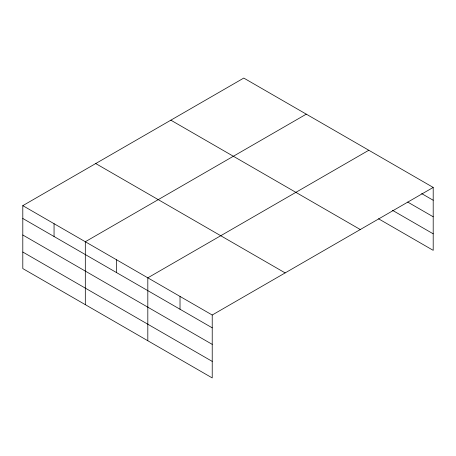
<?xml version="1.0" encoding="UTF-8"?>
<svg xmlns="http://www.w3.org/2000/svg" width="456" height="456" viewBox="0 0 456 456"><rect width="100%" height="100%" fill="white"/><g stroke="black" fill="none" stroke-linecap="round" stroke-linejoin="round"><path stroke-width="0.68" d="M433.2 187.433L243.778 78.073L22.8 205.65L22.8 268.567L212.222 377.927L212.222 315.016L433.2 187.433L433.2 250.35L378.52 218.777M306.284 114.16L85.312 241.743L85.312 304.654M368.796 150.252L147.818 277.829L147.818 340.746M421.657 193.589L433.2 200.252M407.681 202.054L433.2 216.782M392.491 210.313L433.2 233.82M170.852 120.173L360.28 229.533M95.72 163.55L285.148 272.91M22.8 205.65L212.222 315.016M22.8 218.47L212.222 327.83M22.8 235L212.222 344.365M22.8 252.031L212.222 361.397M180.023 296.423L180.023 309.242M116.565 259.783L116.565 272.602M54.053 223.696L54.053 236.516"/></g></svg>
